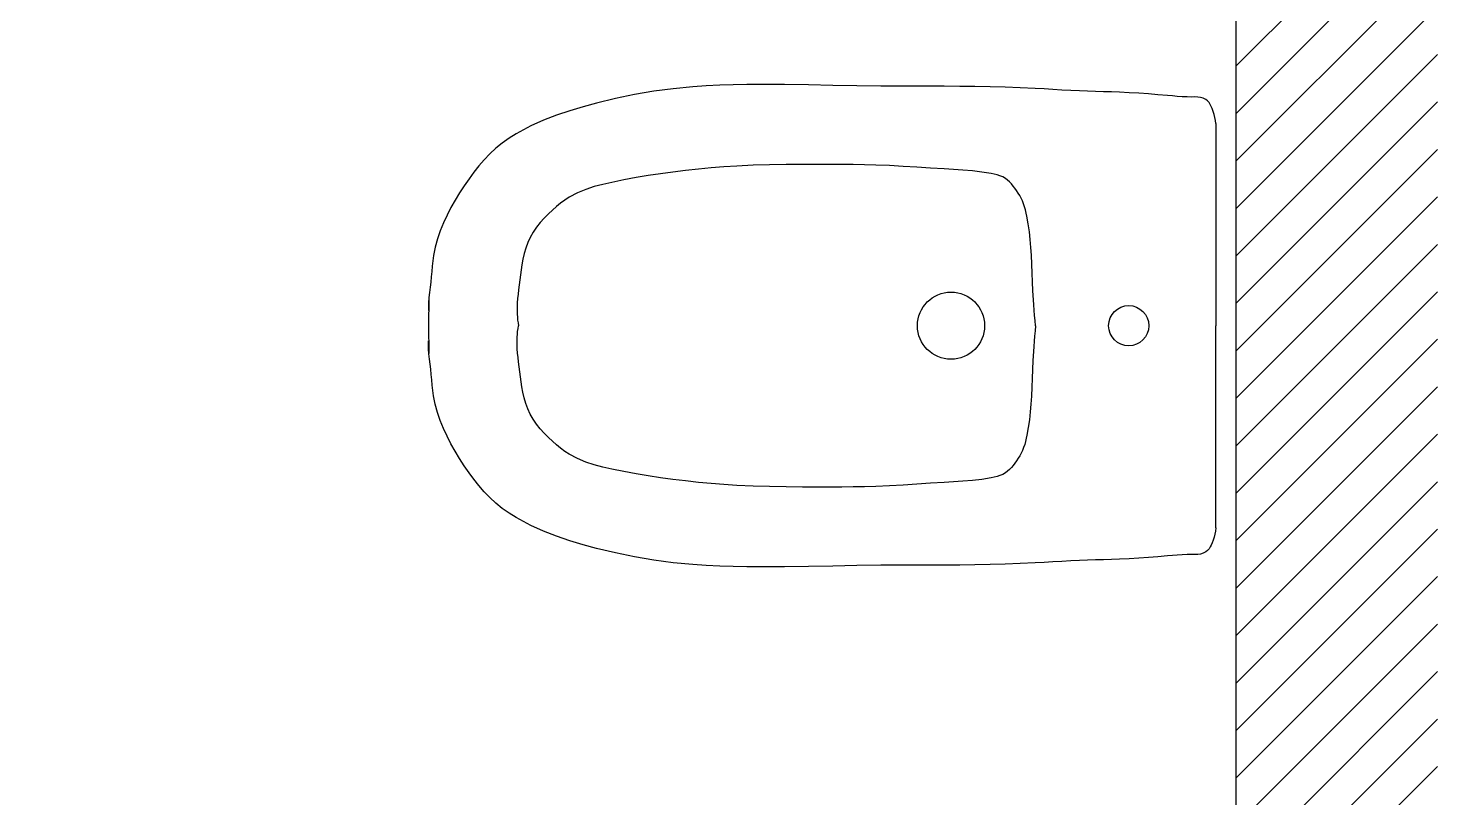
# Model space of a CAD drawing. Header units: millimetres. Extents: x -269 to 325, y -184 to 236.
# Drawn here: x 43.78 to 54.23, y 44.43 to 50.17 of the extents above; entities that cross this region are included whole.
import ezdxf

# ---------------------------------------------------------------- set-up
doc = ezdxf.new("R2010")
doc.units = ezdxf.units.MM
for name, color, linetype in [('Equipamiento', 8, 'Continuous'), ('Hatch', 8, 'Continuous'), ('muros', 5, 'Continuous')]:
    doc.layers.add(name, color=color, linetype=linetype)

# ---------------------------------------------------------------- blocks, each defined once
blk = doc.blocks.new('dgfd')
for p, q in [((-0.389828, 0.177978), (-0.404332, 0.17654)), ((-0.379757, 0.178674), (-0.389828, 0.177978)), ((-0.369679, 0.179153), (-0.379757, 0.178674)), ((-0.359597, 0.17945), (-0.369679, 0.179153)), ((-0.349511, 0.179603), (-0.359597, 0.17945)), ((-0.339417, 0.179648), (-0.349511, 0.179603)), ((-0.321457, 0.179551), (-0.339417, 0.179648)), ((-0.303498, 0.179305), (-0.321457, 0.179551)), ((-0.285538, 0.178988), (-0.303498, 0.179305)), ((-0.267582, 0.17868), (-0.285538, 0.178988)), ((-0.249623, 0.178461), (-0.267582, 0.17868)), ((-0.237862, 0.178395), (-0.249623, 0.178461)), ((-0.226101, 0.178372), (-0.237862, 0.178395)), ((-0.214344, 0.178363), (-0.226101, 0.178372)), ((-0.202584, 0.17834), (-0.214344, 0.178363)), ((-0.190823, 0.178275), (-0.202584, 0.17834)), ((-0.179581, 0.178147), (-0.190823, 0.178275)), ((-0.168339, 0.177941), (-0.179581, 0.178147)), ((-0.157101, 0.17764), (-0.168339, 0.177941)), ((-0.447335, 0.169234), (-0.46151, 0.165847)), ((-0.433083, 0.172154), (-0.447335, 0.169234)), ((-0.418751, 0.174593), (-0.433083, 0.172154)), ((-0.404332, 0.17654), (-0.418751, 0.174593)), ((-0.145863, 0.177234), (-0.157101, 0.17764)), ((-0.134633, 0.176707), (-0.145863, 0.177234)), ((-0.128033, 0.17634), (-0.134633, 0.176707)), ((-0.121437, 0.17595), (-0.128033, 0.17634)), ((-0.114842, 0.175562), (-0.121437, 0.17595)), ((-0.108242, 0.175202), (-0.114842, 0.175562)), ((-0.101643, 0.174891), (-0.108242, 0.175202)), ((-0.095684, 0.174667), (-0.101643, 0.174891)), ((-0.089726, 0.17448), (-0.095684, 0.174667)), ((-0.083767, 0.174304), (-0.089726, 0.17448)), ((-0.077809, 0.174118), (-0.083767, 0.174304)), ((-0.07185, 0.173895), (-0.077809, 0.174118)), ((-0.064682, 0.173553), (-0.07185, 0.173895)), ((-0.057522, 0.173131), (-0.064682, 0.173553)), ((-0.050366, 0.172637), (-0.057522, 0.173131)), ((-0.043213, 0.172079), (-0.050366, 0.172637)), ((-0.036065, 0.171461), (-0.043213, 0.172079)), ((-0.032433, 0.171133), (-0.036065, 0.171461)), ((-0.028798, 0.170825), (-0.032433, 0.171133)), ((-0.025162, 0.170569), (-0.028798, 0.170825)), ((-0.021523, 0.170397), (-0.025162, 0.170569)), ((-0.017872, 0.170343), (-0.021523, 0.170397)), ((-0.015725, 0.170364), (-0.017872, 0.170343)), ((-0.013588, 0.170321), (-0.015725, 0.170364)), ((-0.011486, 0.170081), (-0.013588, 0.170321)), ((-0.009442, 0.169508), (-0.011486, 0.170081)), ((-0.007485, 0.168474), (-0.009442, 0.169508)), ((-0.006199, 0.167406), (-0.007485, 0.168474)), ((-0.00515, 0.166174), (-0.006199, 0.167406)), ((-0.49128, 0.156814), (-0.500939, 0.153039)), ((-0.481476, 0.16016), (-0.49128, 0.156814)), ((-0.471543, 0.163148), (-0.481476, 0.16016)), ((-0.46151, 0.165847), (-0.471543, 0.163148)), ((-0.004288, 0.164814), (-0.00515, 0.166174)), ((-0.003563, 0.163359), (-0.004288, 0.164814)), ((-0.002926, 0.161844), (-0.003563, 0.163359)), ((-0.002121, 0.159657), (-0.002926, 0.161844)), ((-0.001427, 0.157442), (-0.002121, 0.159657)), ((-0.00084, 0.155198), (-0.001427, 0.157442)), ((-0.510422, 0.148767), (-0.515973, 0.145955)), ((-0.500939, 0.153039), (-0.510422, 0.148767)), ((-0.000367, 0.152926), (-0.00084, 0.155198)), ((0, 0.150625), (-0.000367, 0.152926)), ((0, 0.150625), (0, 0.150625)), ((0, 0.150625), (0, 0)), ((-0.531689, 0.136054), (-0.536534, 0.132138)), ((-0.526627, 0.139636), (-0.531689, 0.136054)), ((-0.521382, 0.142924), (-0.526627, 0.139636)), ((-0.515973, 0.145955), (-0.521382, 0.142924)), ((-0.540993, 0.128016), (-0.545174, 0.123652)), ((-0.536534, 0.132138), (-0.540993, 0.128016)), ((-0.549122, 0.119083), (-0.55288, 0.114343)), ((-0.545174, 0.123652), (-0.549122, 0.119083)), ((-0.395146, 0.11565), (-0.404644, 0.114474)), ((-0.385632, 0.116693), (-0.395146, 0.11565)), ((-0.376107, 0.117597), (-0.385632, 0.116693)), ((-0.366566, 0.118355), (-0.376107, 0.117597)), ((-0.357014, 0.118962), (-0.366566, 0.118355)), ((-0.34478, 0.119517), (-0.357014, 0.118962)), ((-0.332539, 0.119864), (-0.34478, 0.119517)), ((-0.320298, 0.120053), (-0.332539, 0.119864)), ((-0.308052, 0.120135), (-0.320298, 0.120053)), ((-0.295807, 0.12016), (-0.308052, 0.120135)), ((-0.287327, 0.120165), (-0.295807, 0.12016)), ((-0.278843, 0.120144), (-0.287327, 0.120165)), ((-0.270363, 0.120073), (-0.278843, 0.120144)), ((-0.261887, 0.119928), (-0.270363, 0.120073)), ((-0.253407, 0.119684), (-0.261887, 0.119928)), ((-0.243241, 0.119244), (-0.253407, 0.119684)), ((-0.233086, 0.118679), (-0.243241, 0.119244)), ((-0.222931, 0.118041), (-0.233086, 0.118679)), ((-0.21278, 0.117381), (-0.222931, 0.118041)), ((-0.202626, 0.11675), (-0.21278, 0.117381)), ((-0.195565, 0.116337), (-0.202626, 0.11675)), ((-0.188504, 0.115877), (-0.195565, 0.116337)), ((-0.181462, 0.115278), (-0.188504, 0.115877)), ((-0.174439, 0.114455), (-0.181462, 0.115278)), ((-0.556481, 0.109468), (-0.560109, 0.104264)), ((-0.55288, 0.114343), (-0.556481, 0.109468)), ((-0.456677, 0.105286), (-0.463185, 0.103579)), ((-0.450097, 0.106771), (-0.456677, 0.105286)), ((-0.44106, 0.108622), (-0.450097, 0.106771)), ((-0.431992, 0.110304), (-0.44106, 0.108622)), ((-0.422902, 0.111832), (-0.431992, 0.110304)), ((-0.413784, 0.113218), (-0.422902, 0.111832)), ((-0.404644, 0.114474), (-0.413784, 0.113218)), ((-0.167447, 0.11332), (-0.174439, 0.114455)), ((-0.165234, 0.112873), (-0.167447, 0.11332)), ((-0.163048, 0.112336), (-0.165234, 0.112873)), ((-0.160916, 0.111656), (-0.163048, 0.112336)), ((-0.158852, 0.110778), (-0.160916, 0.111656)), ((-0.156872, 0.109651), (-0.158852, 0.110778)), ((-0.15524, 0.108433), (-0.156872, 0.109651)), ((-0.153759, 0.107068), (-0.15524, 0.108433)), ((-0.152401, 0.105588), (-0.153759, 0.107068)), ((-0.151131, 0.104023), (-0.152401, 0.105588)), ((-0.56358, 0.098962), (-0.566872, 0.093554)), ((-0.560109, 0.104264), (-0.56358, 0.098962)), ((-0.48177, 0.095779), (-0.485127, 0.0936)), ((-0.475777, 0.09896), (-0.48177, 0.095779)), ((-0.469567, 0.101515), (-0.475777, 0.09896)), ((-0.463185, 0.103579), (-0.469567, 0.101515)), ((-0.149918, 0.102405), (-0.151131, 0.104023)), ((-0.148629, 0.100604), (-0.149918, 0.102405)), ((-0.147389, 0.098772), (-0.148629, 0.100604)), ((-0.146222, 0.096897), (-0.147389, 0.098772)), ((-0.145146, 0.094965), (-0.146222, 0.096897)), ((-0.144181, 0.092967), (-0.145146, 0.094965)), ((-0.56997, 0.088028), (-0.572857, 0.082374)), ((-0.566872, 0.093554), (-0.56997, 0.088028)), ((-0.494366, 0.086042), (-0.49725, 0.083279)), ((-0.491402, 0.088703), (-0.494366, 0.086042)), ((-0.488327, 0.091232), (-0.491402, 0.088703)), ((-0.485127, 0.0936), (-0.488327, 0.091232)), ((-0.143284, 0.09075), (-0.144181, 0.092967)), ((-0.142533, 0.088492), (-0.143284, 0.09075)), ((-0.141892, 0.0862), (-0.142533, 0.088492)), ((-0.141343, 0.083882), (-0.141892, 0.0862)), ((-0.140854, 0.081546), (-0.141343, 0.083882)), ((-0.575516, 0.076566), (-0.577885, 0.070661)), ((-0.572857, 0.082374), (-0.575516, 0.076566)), ((-0.506184, 0.073325), (-0.508728, 0.069666)), ((-0.503388, 0.076785), (-0.506184, 0.073325)), ((-0.500393, 0.080089), (-0.503388, 0.076785)), ((-0.49725, 0.083279), (-0.500393, 0.080089)), ((-0.139821, 0.075782), (-0.140854, 0.081546)), ((-0.138993, 0.069995), (-0.139821, 0.075782)), ((-0.579922, 0.064646), (-0.581589, 0.058509)), ((-0.577885, 0.070661), (-0.579922, 0.064646)), ((-0.510968, 0.065769), (-0.512749, 0.061864)), ((-0.508728, 0.069666), (-0.510968, 0.065769)), ((-0.138337, 0.064187), (-0.138993, 0.069995)), ((-0.137829, 0.058361), (-0.138337, 0.064187)), ((-0.581589, 0.058509), (-0.582856, 0.052239)), ((-0.515362, 0.053768), (-0.516312, 0.049611)), ((-0.514195, 0.057858), (-0.515362, 0.053768)), ((-0.512749, 0.061864), (-0.514195, 0.057858)), ((-0.137444, 0.052522), (-0.137829, 0.058361)), ((-0.13712, 0.045883), (-0.137444, 0.052522)), ((-0.58387, 0.044342), (-0.584244, 0.040379)), ((-0.583428, 0.048297), (-0.58387, 0.044342)), ((-0.582856, 0.052239), (-0.583428, 0.048297)), ((-0.517102, 0.045409), (-0.517704, 0.041706)), ((-0.516312, 0.049611), (-0.517102, 0.045409)), ((-0.136872, 0.039239), (-0.13712, 0.045883)), ((-0.584988, 0.032453), (-0.585431, 0.028624)), ((-0.584599, 0.036415), (-0.584988, 0.032453)), ((-0.584244, 0.040379), (-0.584599, 0.036415)), ((-0.518734, 0.034274), (-0.519188, 0.03055)), ((-0.518246, 0.037993), (-0.518734, 0.034274)), ((-0.517704, 0.041706), (-0.518246, 0.037993)), ((-0.136647, 0.032595), (-0.136872, 0.039239)), ((-0.136391, 0.025953), (-0.136647, 0.032595)), ((-0.586304, 0.020965), (-0.586598, 0.017123)), ((-0.585892, 0.024797), (-0.586304, 0.020965)), ((-0.585431, 0.028624), (-0.585892, 0.024797)), ((-0.519986, 0.023595), (-0.520314, 0.020364)), ((-0.519623, 0.026824), (-0.519986, 0.023595)), ((-0.519188, 0.03055), (-0.519623, 0.026824)), ((-0.136063, 0.019313), (-0.136391, 0.025953)), ((-0.586598, 0.017123), (-0.586712, 0.013264)), ((-0.586712, 0.013264), (-0.586712, 0.012862)), ((-0.586712, 0.012862), (-0.586708, 0.012459)), ((-0.586708, 0.012459), (-0.586701, 0.012057)), ((-0.586701, 0.012057), (-0.586689, 0.011655)), ((-0.586689, 0.011655), (-0.586678, 0.011253)), ((-0.586548, 0.012337), (-0.586613, 0.008213)), ((-0.586457, 0.016459), (-0.586548, 0.012337)), ((-0.586338, 0.020582), (-0.586457, 0.016459)), ((-0.586338, 0.020582), (-0.586338, 0.020582)), ((-0.520718, 0.013885), (-0.520729, 0.010632)), ((-0.520729, 0.010632), (-0.520649, 0.00849)), ((-0.520565, 0.017128), (-0.520718, 0.013885)), ((-0.520314, 0.020364), (-0.520565, 0.017128)), ((-0.135815, 0.015443), (-0.136063, 0.019313)), ((-0.135525, 0.011577), (-0.135815, 0.015443)), ((-0.135193, 0.007715), (-0.135525, 0.011577)), ((-0.586655, 0.00409), (-0.586667, -0.000034)), ((-0.586613, 0.008213), (-0.586655, 0.00409)), ((-0.520649, 0.00849), (-0.520493, 0.006356)), ((-0.520493, 0.006356), (-0.520264, 0.00423)), ((-0.520264, 0.00423), (-0.519963, 0.002112)), ((-0.519963, 0.002112), (-0.519585, 0.000001)), ((-0.519963, -0.002109), (-0.519585, 0.000001)), ((-0.134816, 0.003855), (-0.135193, 0.007715)), ((-0.134396, 0), (-0.134816, 0.003855)), ((-0.134396, 0), (-0.134816, -0.003854)), ((-0.134396, 0), (-0.134396, 0)), ((-0.134396, 0), (-0.134396, 0)), ((0, -0.150624), (0, 0)), ((-0.586667, -0.000034), (-0.586655, -0.004143)), ((-0.586655, -0.004143), (-0.586613, -0.008253)), ((-0.586613, -0.008253), (-0.586548, -0.012362)), ((-0.520729, -0.010629), (-0.520649, -0.008487)), ((-0.520649, -0.008487), (-0.520493, -0.006353)), ((-0.520493, -0.006353), (-0.520264, -0.004227)), ((-0.520264, -0.004227), (-0.519963, -0.002109)), ((-0.135193, -0.007714), (-0.135525, -0.011576)), ((-0.134816, -0.003854), (-0.135193, -0.007714)), ((-0.586712, -0.012859), (-0.586708, -0.012457)), ((-0.586712, -0.013261), (-0.586712, -0.012859)), ((-0.586598, -0.01712), (-0.586712, -0.013261)), ((-0.586708, -0.012457), (-0.586701, -0.012054)), ((-0.586701, -0.012054), (-0.586689, -0.011653)), ((-0.586689, -0.011653), (-0.586678, -0.01125)), ((-0.586304, -0.020962), (-0.586598, -0.01712)), ((-0.586548, -0.012362), (-0.586457, -0.01647)), ((-0.586457, -0.01647), (-0.586338, -0.020578)), ((-0.520718, -0.013882), (-0.520729, -0.010629)), ((-0.520565, -0.017126), (-0.520718, -0.013882)), ((-0.520314, -0.020362), (-0.520565, -0.017126)), ((-0.519986, -0.023593), (-0.520314, -0.020362)), ((-0.136063, -0.019312), (-0.136391, -0.025952)), ((-0.135815, -0.015442), (-0.136063, -0.019312)), ((-0.135525, -0.011576), (-0.135815, -0.015442)), ((-0.585892, -0.024794), (-0.586304, -0.020962)), ((-0.585431, -0.028621), (-0.585892, -0.024794)), ((-0.584988, -0.03245), (-0.585431, -0.028621)), ((-0.519623, -0.026822), (-0.519986, -0.023593)), ((-0.519188, -0.030548), (-0.519623, -0.026822)), ((-0.518734, -0.034272), (-0.519188, -0.030548)), ((-0.136391, -0.025952), (-0.136647, -0.032594)), ((-0.584599, -0.036412), (-0.584988, -0.03245)), ((-0.584244, -0.040376), (-0.584599, -0.036412)), ((-0.58387, -0.044339), (-0.584244, -0.040376)), ((-0.518246, -0.03799), (-0.518734, -0.034272)), ((-0.517704, -0.041703), (-0.518246, -0.03799)), ((-0.517102, -0.045406), (-0.517704, -0.041703)), ((-0.136872, -0.039239), (-0.13712, -0.045881)), ((-0.136647, -0.032594), (-0.136872, -0.039239)), ((-0.583428, -0.048295), (-0.58387, -0.044339)), ((-0.582856, -0.052236), (-0.583428, -0.048295)), ((-0.581589, -0.058507), (-0.582856, -0.052236)), ((-0.516312, -0.049609), (-0.517102, -0.045406)), ((-0.515362, -0.053765), (-0.516312, -0.049609)), ((-0.13712, -0.045881), (-0.137444, -0.052521)), ((-0.579922, -0.064643), (-0.581589, -0.058507)), ((-0.514195, -0.057855), (-0.515362, -0.053765)), ((-0.512749, -0.061862), (-0.514195, -0.057855)), ((-0.510968, -0.065766), (-0.512749, -0.061862)), ((-0.137829, -0.058361), (-0.138337, -0.064186)), ((-0.137444, -0.052521), (-0.137829, -0.058361)), ((-0.577885, -0.070658), (-0.579922, -0.064643)), ((-0.57552, -0.076563), (-0.577885, -0.070658)), ((-0.508728, -0.069664), (-0.510968, -0.065766)), ((-0.506188, -0.073322), (-0.508728, -0.069664)), ((-0.138993, -0.069994), (-0.139821, -0.075781)), ((-0.138337, -0.064186), (-0.138993, -0.069994)), ((-0.572861, -0.082371), (-0.57552, -0.076563)), ((-0.569973, -0.088026), (-0.572861, -0.082371)), ((-0.503392, -0.076783), (-0.506188, -0.073322)), ((-0.500397, -0.080087), (-0.503392, -0.076783)), ((-0.497254, -0.083277), (-0.500397, -0.080087)), ((-0.49437, -0.086041), (-0.497254, -0.083277)), ((-0.140854, -0.081545), (-0.141343, -0.083881)), ((-0.139821, -0.075781), (-0.140854, -0.081545)), ((-0.566876, -0.093552), (-0.569973, -0.088026)), ((-0.563584, -0.09896), (-0.566876, -0.093552)), ((-0.491402, -0.088701), (-0.49437, -0.086041)), ((-0.488331, -0.09123), (-0.491402, -0.088701)), ((-0.485127, -0.093598), (-0.488331, -0.09123)), ((-0.48177, -0.095776), (-0.485127, -0.093598)), ((-0.144181, -0.092967), (-0.145146, -0.094965)), ((-0.143284, -0.090749), (-0.144181, -0.092967)), ((-0.142529, -0.088491), (-0.143284, -0.090749)), ((-0.141892, -0.086199), (-0.142529, -0.088491)), ((-0.141343, -0.083881), (-0.141892, -0.086199)), ((-0.560112, -0.104261), (-0.563584, -0.09896)), ((-0.556481, -0.109465), (-0.560112, -0.104261)), ((-0.475777, -0.098957), (-0.48177, -0.095776)), ((-0.469567, -0.101512), (-0.475777, -0.098957)), ((-0.463185, -0.103575), (-0.469567, -0.101512)), ((-0.456677, -0.105283), (-0.463185, -0.103575)), ((-0.151131, -0.104022), (-0.152401, -0.105588)), ((-0.149918, -0.102404), (-0.151131, -0.104022)), ((-0.148629, -0.100604), (-0.149918, -0.102404)), ((-0.147389, -0.098772), (-0.148629, -0.100604)), ((-0.146222, -0.096896), (-0.147389, -0.098772)), ((-0.145146, -0.094965), (-0.146222, -0.096896)), ((-0.55288, -0.11434), (-0.556481, -0.109465)), ((-0.549122, -0.11908), (-0.55288, -0.11434)), ((-0.450097, -0.106768), (-0.456677, -0.105283)), ((-0.44106, -0.108619), (-0.450097, -0.106768)), ((-0.431992, -0.110302), (-0.44106, -0.108619)), ((-0.422902, -0.11183), (-0.431992, -0.110302)), ((-0.413784, -0.113216), (-0.422902, -0.11183)), ((-0.404644, -0.114472), (-0.413784, -0.113216)), ((-0.395146, -0.115648), (-0.404644, -0.114472)), ((-0.174439, -0.114454), (-0.181462, -0.115277)), ((-0.167447, -0.113319), (-0.174439, -0.114454)), ((-0.165234, -0.112871), (-0.167447, -0.113319)), ((-0.163048, -0.112334), (-0.165234, -0.112871)), ((-0.160916, -0.111654), (-0.163048, -0.112334)), ((-0.158852, -0.110777), (-0.160916, -0.111654)), ((-0.156872, -0.10965), (-0.158852, -0.110777)), ((-0.15524, -0.108433), (-0.156872, -0.10965)), ((-0.153759, -0.107068), (-0.15524, -0.108433)), ((-0.152401, -0.105588), (-0.153759, -0.107068)), ((-0.545174, -0.123649), (-0.549122, -0.11908)), ((-0.540989, -0.128012), (-0.545174, -0.123649)), ((-0.385632, -0.116691), (-0.395146, -0.115648)), ((-0.376107, -0.117595), (-0.385632, -0.116691)), ((-0.366566, -0.118353), (-0.376107, -0.117595)), ((-0.357014, -0.11896), (-0.366566, -0.118353)), ((-0.34478, -0.119516), (-0.357014, -0.11896)), ((-0.332539, -0.119862), (-0.34478, -0.119516)), ((-0.320298, -0.120051), (-0.332539, -0.119862)), ((-0.308052, -0.120133), (-0.320298, -0.120051)), ((-0.295807, -0.120159), (-0.308052, -0.120133)), ((-0.287327, -0.120164), (-0.295807, -0.120159)), ((-0.278847, -0.120143), (-0.287327, -0.120164)), ((-0.270367, -0.120072), (-0.278847, -0.120143)), ((-0.261887, -0.119926), (-0.270367, -0.120072)), ((-0.253411, -0.119682), (-0.261887, -0.119926)), ((-0.243245, -0.119242), (-0.253411, -0.119682)), ((-0.233086, -0.118678), (-0.243245, -0.119242)), ((-0.222931, -0.118041), (-0.233086, -0.118678)), ((-0.21278, -0.117381), (-0.222931, -0.118041)), ((-0.202626, -0.116749), (-0.21278, -0.117381)), ((-0.195565, -0.116337), (-0.202626, -0.116749)), ((-0.188504, -0.115875), (-0.195565, -0.116337)), ((-0.181462, -0.115277), (-0.188504, -0.115875)), ((-0.536534, -0.132135), (-0.540989, -0.128012)), ((-0.531689, -0.136051), (-0.536534, -0.132135)), ((-0.526627, -0.139634), (-0.531689, -0.136051)), ((-0.521382, -0.142922), (-0.526627, -0.139634)), ((-0.515973, -0.145952), (-0.521382, -0.142922)), ((-0.510422, -0.148764), (-0.515973, -0.145952)), ((-0.500939, -0.153037), (-0.510422, -0.148764)), ((-0.49128, -0.156811), (-0.500939, -0.153037)), ((-0.00084, -0.155198), (-0.001427, -0.157442)), ((-0.000367, -0.152925), (-0.00084, -0.155198)), ((0, -0.150624), (-0.000367, -0.152925)), ((0, -0.150624), (0, -0.150624)), ((-0.481476, -0.160158), (-0.49128, -0.156811)), ((-0.471543, -0.163146), (-0.481476, -0.160158)), ((-0.46151, -0.165845), (-0.471543, -0.163146)), ((-0.447339, -0.169232), (-0.46151, -0.165845)), ((-0.00515, -0.166174), (-0.006199, -0.167405)), ((-0.004288, -0.164814), (-0.00515, -0.166174)), ((-0.003563, -0.163359), (-0.004288, -0.164814)), ((-0.002926, -0.161843), (-0.003563, -0.163359)), ((-0.002121, -0.159657), (-0.002926, -0.161843)), ((-0.001427, -0.157442), (-0.002121, -0.159657)), ((-0.433087, -0.172152), (-0.447339, -0.169232)), ((-0.418751, -0.174591), (-0.433087, -0.172152)), ((-0.404335, -0.176537), (-0.418751, -0.174591)), ((-0.389832, -0.177976), (-0.404335, -0.176537)), ((-0.157101, -0.17764), (-0.168339, -0.17794)), ((-0.145863, -0.177233), (-0.157101, -0.17764)), ((-0.134633, -0.176706), (-0.145863, -0.177233)), ((-0.128033, -0.176339), (-0.134633, -0.176706)), ((-0.121437, -0.175949), (-0.128033, -0.176339)), ((-0.114842, -0.175562), (-0.121437, -0.175949)), ((-0.108242, -0.175201), (-0.114842, -0.175562)), ((-0.101643, -0.17489), (-0.108242, -0.175201)), ((-0.095684, -0.174667), (-0.101643, -0.17489)), ((-0.089726, -0.174479), (-0.095684, -0.174667)), ((-0.083767, -0.174305), (-0.089726, -0.174479)), ((-0.077809, -0.174118), (-0.083767, -0.174305)), ((-0.07185, -0.173895), (-0.077809, -0.174118)), ((-0.064682, -0.173553), (-0.07185, -0.173895)), ((-0.057522, -0.173131), (-0.064682, -0.173553)), ((-0.050366, -0.172637), (-0.057522, -0.173131)), ((-0.043213, -0.172078), (-0.050366, -0.172637)), ((-0.036065, -0.171461), (-0.043213, -0.172078)), ((-0.032433, -0.171133), (-0.036065, -0.171461)), ((-0.028798, -0.170824), (-0.032433, -0.171133)), ((-0.025162, -0.170568), (-0.028798, -0.170824)), ((-0.021523, -0.170396), (-0.025162, -0.170568)), ((-0.017872, -0.170342), (-0.021523, -0.170396)), ((-0.015725, -0.170364), (-0.017872, -0.170342)), ((-0.013588, -0.17032), (-0.015725, -0.170364)), ((-0.011486, -0.17008), (-0.013588, -0.17032)), ((-0.009442, -0.169509), (-0.011486, -0.17008)), ((-0.007485, -0.168473), (-0.009442, -0.169509)), ((-0.006199, -0.167405), (-0.007485, -0.168473)), ((-0.379761, -0.178672), (-0.389832, -0.177976)), ((-0.369683, -0.179151), (-0.379761, -0.178672)), ((-0.359597, -0.179449), (-0.369683, -0.179151)), ((-0.349511, -0.179602), (-0.359597, -0.179449)), ((-0.339417, -0.179646), (-0.349511, -0.179602)), ((-0.321457, -0.179549), (-0.339417, -0.179646)), ((-0.303498, -0.179302), (-0.321457, -0.179549)), ((-0.285538, -0.178986), (-0.303498, -0.179302)), ((-0.267582, -0.178678), (-0.285538, -0.178986)), ((-0.249623, -0.178459), (-0.267582, -0.178678)), ((-0.237862, -0.178393), (-0.249623, -0.178459)), ((-0.226101, -0.17837), (-0.237862, -0.178393)), ((-0.214344, -0.178362), (-0.226101, -0.17837)), ((-0.202584, -0.178339), (-0.214344, -0.178362)), ((-0.190823, -0.178274), (-0.202584, -0.178339)), ((-0.179581, -0.178146), (-0.190823, -0.178274)), ((-0.168339, -0.17794), (-0.179581, -0.178146))]:
    blk.add_line(p, q)
for centre, radius in [((-0.1974, 0), 0.025), ((-0.064999, 0), 0.015)]:
    blk.add_circle(centre, radius)

msp = doc.modelspace()

# ---------------------------------------------------------------- hatches: boundary and pattern name
at = {"layer": 'Hatch'}
h = msp.add_hatch(dxfattribs=at)
h.set_pattern_fill('ANSI31', color=256, scale=2, style=0)
h.set_pattern_definition([(45, (-1250.98112, -476.0581), (-0.176776695, 0.176776695), [])])
h.paths.add_polyline_path([(52.781, 57.59), (52.781, 29.54), (45.781, 29.54), (45.781, 28.04), (54.281, 28.04), (54.281, 59.59), (43.781, 59.59), (43.781, 57.59)])

# ---------------------------------------------------------------- linework, layer by layer
at = {"layer": 'muros'}
msp.add_line((52.781, 29.54), (52.781, 57.59), dxfattribs=at)

# ---------------------------------------------------------------- block references
at = {"layer": 'Equipamiento', "xscale": 10, "yscale": 10, "zscale": 10}
msp.add_blockref('dgfd', (52.631, 47.952), dxfattribs=at)

doc.saveas('drawing.dxf')
